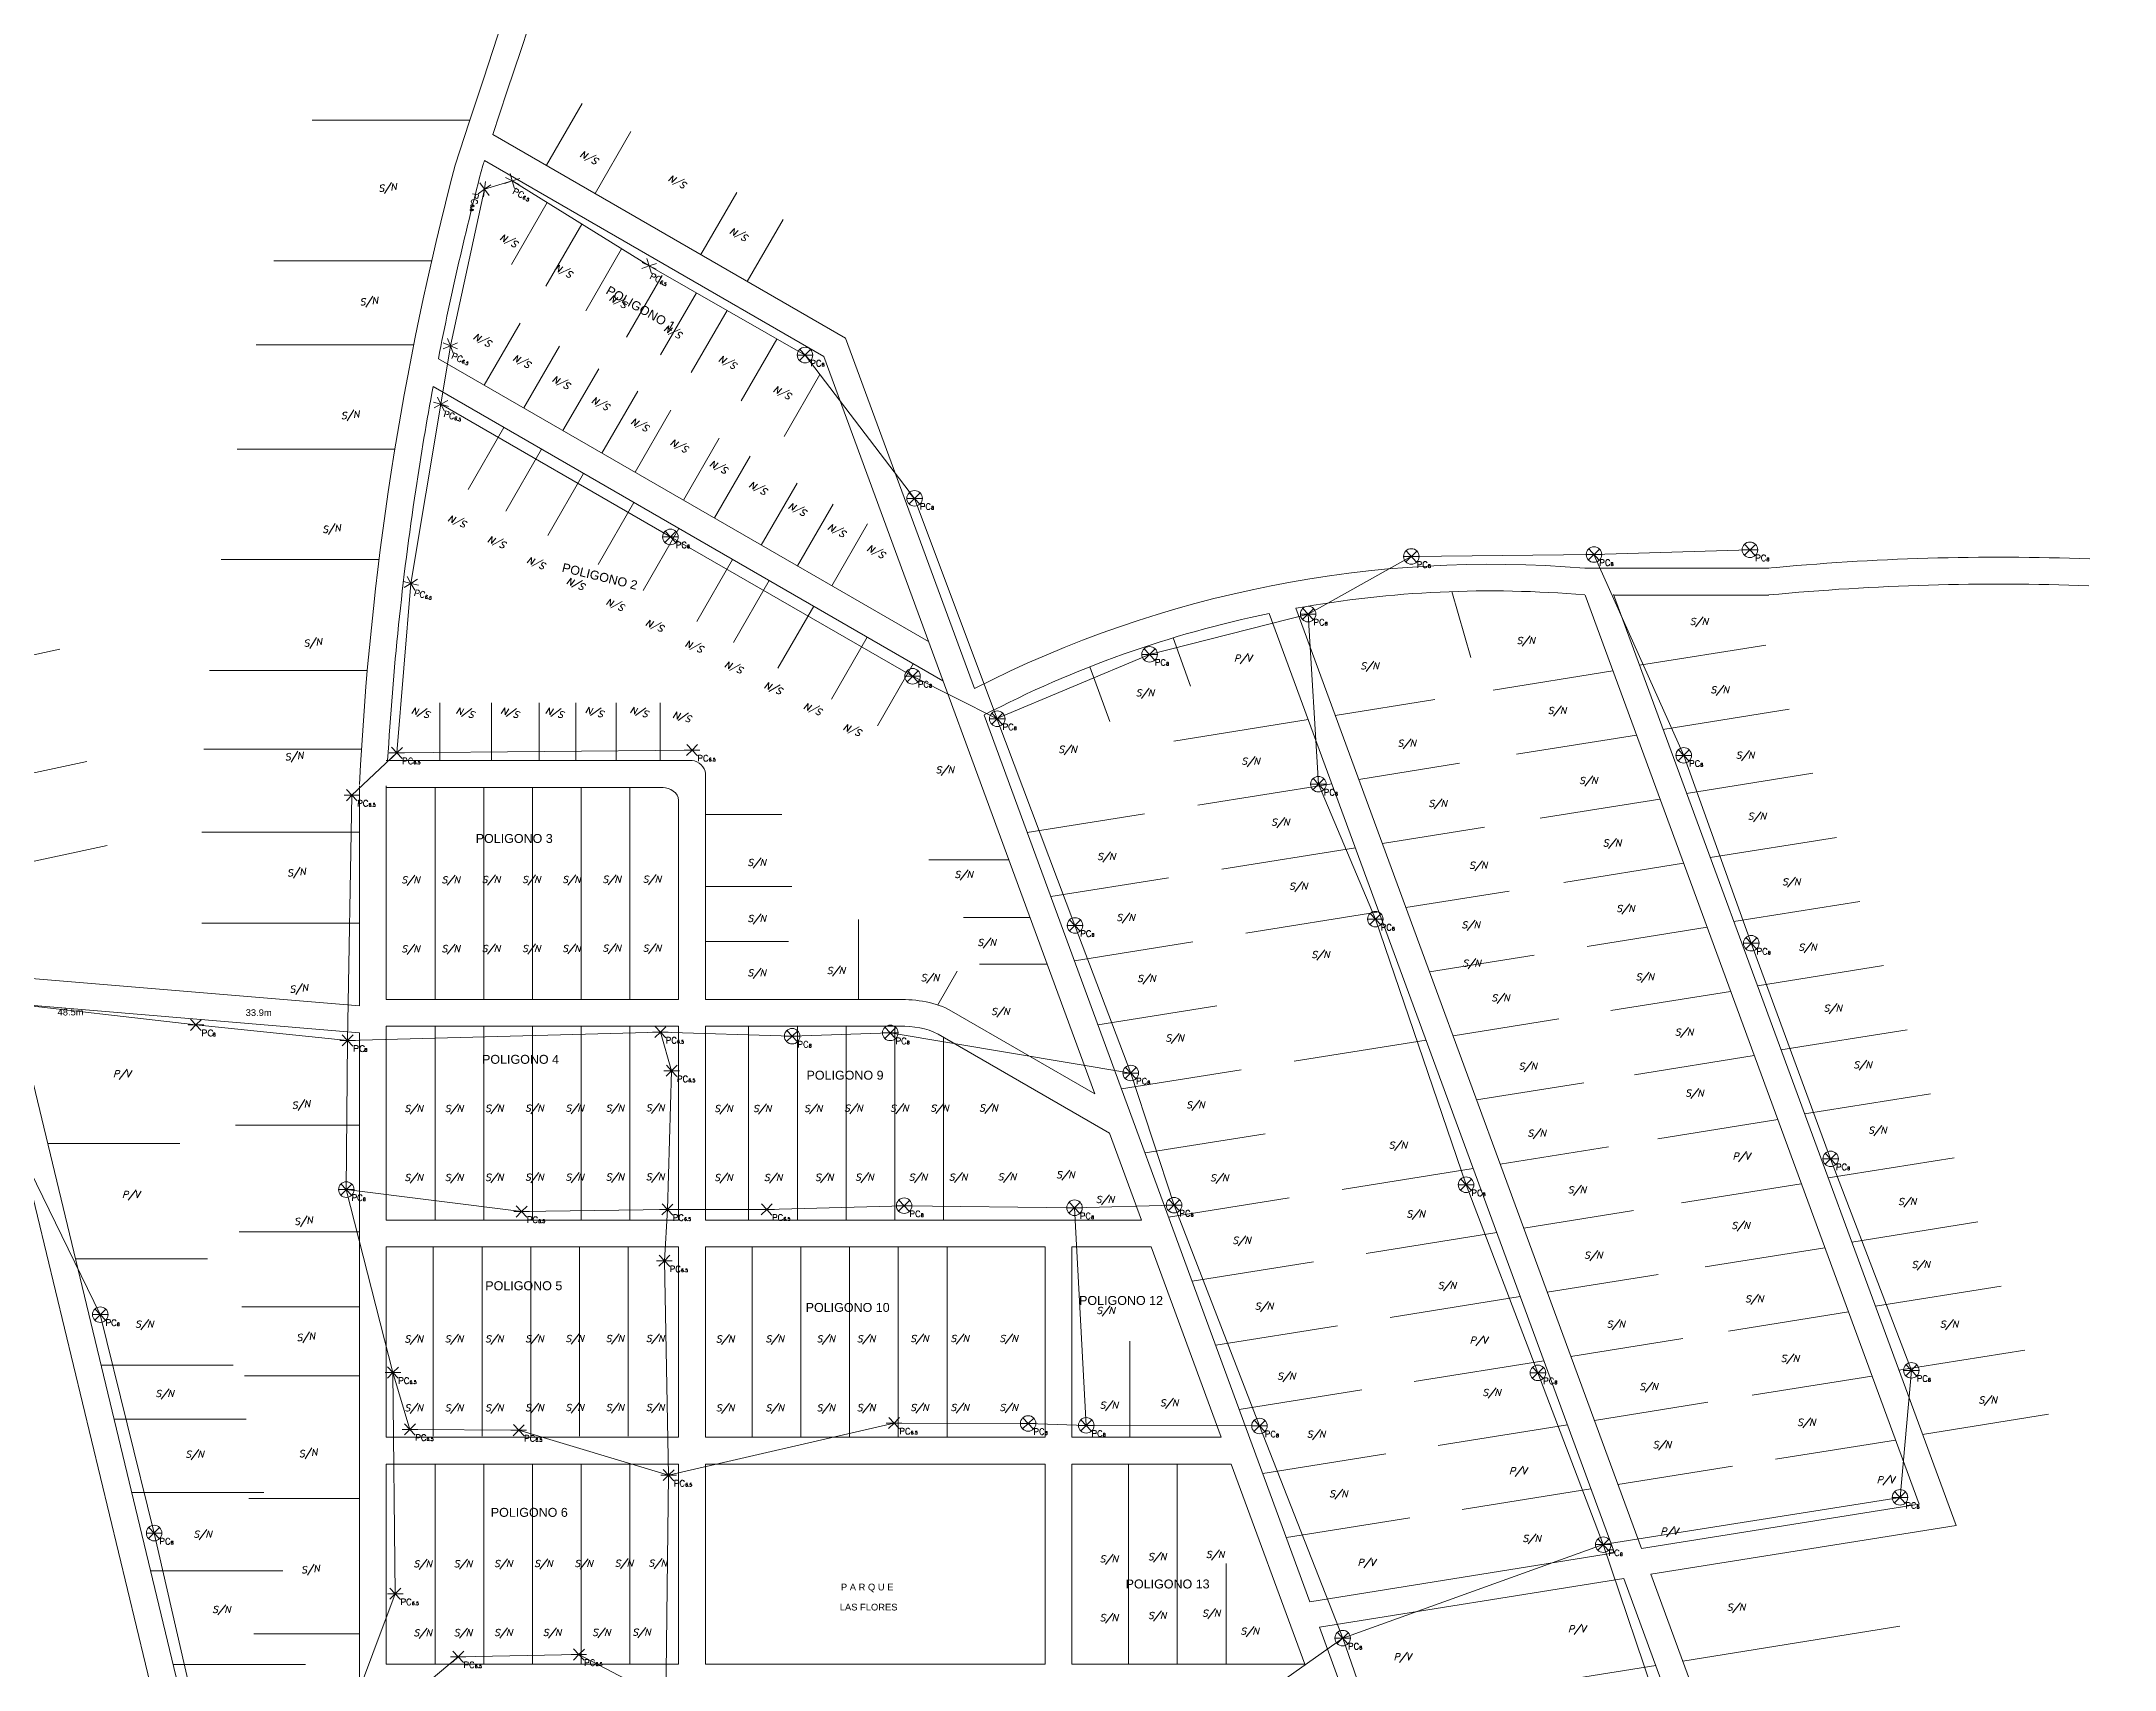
# Model space of a CAD drawing. Header units: metres. Extents: x 274894 to 280157, y 1481353 to 1490589.
# Drawn here: x 278322.7 to 278786.6, y 1489621.7 to 1489986.2 of the extents above; entities that cross this region are included whole.
import ezdxf
from ezdxf.enums import TextEntityAlignment as Align

# ---------------------------------------------------------------- set-up
doc = ezdxf.new("R2010")
doc.units = ezdxf.units.M
for name, color, linetype, lineweight in [('_ADDRESSDIBUJO', 7, 'Continuous', 0), ('_LOTLINE', 4, 'Continuous', 0), ('_POLEPED', 7, 'Continuous', 0), ('_STRAND', 3, 'Continuous', 0), ('_STRANDDISTANCE', 3, 'Continuous', 0), ('_STREET', 5, 'Continuous', 0)]:
    doc.layers.add(name, color=color, linetype=linetype, lineweight=lineweight)
doc.styles.add('Address', font='ITALICS.shx', dxfattribs={"height": 1.5})
doc.styles.add('ROMANS', font='romans.shx', dxfattribs={"height": 0.2})
doc.styles.get("Standard").update_dxf_attribs({"font": 'arial.ttf'})
doc.styles.add('StrandDistance0', font='ENGINEERING.shx', dxfattribs={"height": 1.5})

# ---------------------------------------------------------------- blocks, each defined once
blk = doc.blocks.new('PC8_N')
at = {"layer": '_POLEPED', "color": 1}
for p, q in [((-1.24, -1.22), (1.24, 1.22)), ((-1.19, 1.27), (1.19, -1.27)), ((-1.74, 0), (1.74, 0))]:
    blk.add_line(p, q, dxfattribs=at)
blk.add_circle((0, 0), 1.74, dxfattribs=at)
at = {"layer": '_POLEPED', "linetype": 'Continuous', "style": 'ROMANS'}
for s, height, p in [('PC', 1.391, (1.18, -2.51)), ('8', 0.732, (3.72, -2.51))]:
    blk.add_text(s, height=height, rotation=359.6478, dxfattribs=at).set_placement(p)
blk = doc.blocks.new('*U33')
at = {"layer": '_POLEPED', "linetype": 'Continuous'}
blk.add_line((206328.6, 1519837.21), (206328.59, 1519835.82), dxfattribs=at)
at = {"layer": '_POLEPED', "linetype": 'Continuous', "flags": 128}
blk.add_lwpolyline([(206328.6, 1519837.21), (206329.19, 1519837.21), (206329.39, 1519837.14), (206329.46, 1519837.07), (206329.52, 1519836.94), (206329.52, 1519836.74), (206329.46, 1519836.61), (206329.39, 1519836.54), (206329.19, 1519836.48), (206328.59, 1519836.48)], dxfattribs=at)
blk = doc.blocks.new('PC8_E')
at = {"layer": '_POLEPED', "color": 1}
for p, q in [((-1.74, 0), (0, 0)), ((-1.24, -1.22), (0, 0)), ((-1.19, 1.27), (0, 0)), ((0, 0), (1.24, 1.22)), ((0, 0), (1.74, 0)), ((0, 0), (1.19, -1.27))]:
    blk.add_line(p, q, dxfattribs=at)
at = {"layer": '_POLEPED', "linetype": 'Continuous', "flags": 128}
for points in [[(3.77, -1.47), (3.71, -1.34), (3.57, -1.2), (3.44, -1.13), (3.18, -1.13), (3.04, -1.2), (2.91, -1.33), (2.84, -1.46), (2.78, -1.66), (2.77, -1.99), (2.84, -2.19), (2.9, -2.32), (3.04, -2.46), (3.17, -2.52), (3.43, -2.53), (3.57, -2.46), (3.7, -2.33), (3.77, -2.2)], [(4, -1.78), (3.9, -1.81), (3.86, -1.88), (3.86, -1.95), (3.9, -2.02), (3.97, -2.06), (4.11, -2.09), (4.21, -2.13), (4.28, -2.2), (4.31, -2.27), (4.31, -2.37), (4.28, -2.44), (4.24, -2.48), (4.14, -2.51), (4, -2.51), (3.89, -2.47), (3.86, -2.44), (3.82, -2.37), (3.83, -2.26), (3.86, -2.19), (3.93, -2.13), (4.04, -2.09), (4.18, -2.06), (4.25, -2.02), (4.28, -1.95), (4.28, -1.88), (4.25, -1.81), (4.14, -1.78), (4, -1.78)]]:
    blk.add_lwpolyline(points, dxfattribs=at)
at = {"layer": '_POLEPED', "linetype": 'Continuous'}
blk.add_blockref('*U33', (-206327.14, -1519838.33), dxfattribs=at)
blk = doc.blocks.new('PC6.5')
at = {"layer": '_POLEPED', "color": 1}
for p, q in [((-1.74, 0), (0, 0)), ((-1.24, -1.22), (0, 0)), ((-1.19, 1.27), (0, 0)), ((0, 0), (1.24, 1.22)), ((0, 0), (1.74, 0)), ((0, 0), (1.19, -1.27))]:
    blk.add_line(p, q, dxfattribs=at)
at = {"layer": '_POLEPED', "linetype": 'Continuous', "attachment_point": 7, "rotation": 359.6478, "line_spacing_factor": 0.72, "style": 'StrandDistance0'}
for s, insert, char_height in [('\\Fromans;PC', (1.18, -2.51), 1.3914), ('\\Fromans;6.5', (3.72, -2.51), 0.7317)]:
    blk.add_mtext(s, dxfattribs=dict(at, insert=insert, char_height=char_height))
blk = doc.blocks.new('SN')
at = {"layer": '_ADDRESSDIBUJO', "color": 7, "linetype": 'Continuous', "lineweight": 0, "style": 'Address'}
blk.add_text('S/N', height=1.5, dxfattribs=at).set_placement((2, 0), align=Align.CENTER)
blk = doc.blocks.new('PV')
at = {"layer": '_ADDRESSDIBUJO', "color": 7, "linetype": 'Continuous', "lineweight": 0, "style": 'Address'}
blk.add_text('P/V', height=1.5, dxfattribs=at).set_placement((2.09, 0.23), align=Align.CENTER)

msp = doc.modelspace()

# ---------------------------------------------------------------- linework, layer by layer
at = {"layer": '_LOTLINE'}
for p, q in [((278435.69, 1489958.43), (278443.69, 1489972.3)), ((278418.59, 1489968.57), (278383.3, 1489968.57)), ((278446.58, 1489952.14), (278454.59, 1489966.01)), ((278502.64, 1489919.77), (278423.75, 1489965.32)), ((278497.76, 1489915.66), (278421.84, 1489959.49)), ((278470.28, 1489938.45), (278478.29, 1489952.32)), ((278427.87, 1489936.21), (278435.88, 1489950.08)), ((278435.59, 1489931.41), (278443.6, 1489945.28)), ((278480.66, 1489932.46), (278488.67, 1489946.33)), ((278444.51, 1489925.87), (278452.52, 1489939.74)), ((278410.03, 1489937.04), (278374.74, 1489937.04)), ((278453.59, 1489919.93), (278461.59, 1489933.8)), ((278461.25, 1489915.99), (278469.26, 1489929.86)), ((278468.13, 1489912.06), (278476.13, 1489925.93)), ((278421.8, 1489909.21), (278429.8, 1489923.08)), ((278479.26, 1489905.68), (278487.27, 1489919.55)), ((278531.46, 1489841.31), (278502.64, 1489919.77)), ((278406.03, 1489918.28), (278370.74, 1489918.28)), ((278521.21, 1489851.81), (278411.53, 1489915.14)), ((278430.64, 1489904.11), (278438.65, 1489917.98)), ((278558.45, 1489750.59), (278497.76, 1489915.66)), ((278439.4, 1489899.05), (278447.41, 1489912.91)), ((278488.89, 1489897.73), (278496.89, 1489911.6)), ((278524.44, 1489843.02), (278410.34, 1489908.9)), ((278448.12, 1489894.01), (278456.13, 1489907.88)), ((278455.56, 1489889.72), (278463.57, 1489903.59)), ((278418.17, 1489885.89), (278426.17, 1489899.76)), ((278466.37, 1489883.48), (278474.38, 1489897.35)), ((278401.81, 1489894.89), (278366.51, 1489894.89)), ((278426.63, 1489881), (278434.63, 1489894.87)), ((278473.28, 1489879.49), (278481.29, 1489893.36)), ((278435.99, 1489875.6), (278443.99, 1489889.47)), ((278483.77, 1489873.43), (278491.78, 1489887.3)), ((278447.25, 1489869.09), (278455.26, 1489882.96)), ((278491.87, 1489868.75), (278499.88, 1489882.62)), ((278499.56, 1489864.31), (278507.57, 1489878.18)), ((278457.36, 1489863.26), (278465.37, 1489877.12)), ((278398.27, 1489870.21), (278362.97, 1489870.21)), ((278469.37, 1489856.32), (278477.38, 1489870.19)), ((278477.55, 1489851.6), (278485.55, 1489865.47)), ((278668.09, 1489868.25), (278709.22, 1489868.25)), ((278487.5, 1489845.86), (278495.51, 1489859.73)), ((278680.72, 1489648.8), (278603.41, 1489859.27)), ((278638.31, 1489863.01), (278642.53, 1489848.26)), ((278742.84, 1489658.74), (278668.09, 1489862.25)), ((278751.13, 1489653.99), (278674.45, 1489862.33)), ((278674.48, 1489862.25), (278709.22, 1489862.25)), ((278674.69, 1489647.83), (278597.44, 1489858.11)), ((278298.9, 1489844.08), (278326.87, 1489850.1)), ((278499.48, 1489838.94), (278507.49, 1489852.81)), ((278575.94, 1489852.65), (278579.84, 1489841.81)), ((278680.26, 1489846.53), (278708.52, 1489851.05)), ((278395.63, 1489845.37), (278360.34, 1489845.37)), ((278509.76, 1489833), (278517.77, 1489846.87)), ((278557.3, 1489846.17), (278561.75, 1489833.94)), ((278647.51, 1489840.96), (278674.33, 1489845.26)), ((278411.89, 1489825.18), (278411.89, 1489838.14)), ((278423.4, 1489825.18), (278423.4, 1489838.14)), ((278434.11, 1489825.18), (278434.11, 1489838.14)), ((278442.27, 1489825.18), (278442.27, 1489838.14)), ((278451.34, 1489825.18), (278451.34, 1489838.14)), ((278461.14, 1489825.18), (278461.14, 1489838.14)), ((278612.21, 1489835.31), (278634.49, 1489838.88)), ((278685.54, 1489832.18), (278713.79, 1489836.7)), ((278606.54, 1489636.93), (278533.64, 1489835.39)), ((278576.09, 1489829.54), (278606.17, 1489834.35)), ((278394.33, 1489827.74), (278359.03, 1489827.74)), ((278652.78, 1489826.62), (278679.6, 1489830.91)), ((278304.95, 1489818.98), (278332.91, 1489824.99)), ((278399.88, 1489825.18), (278468.34, 1489825.18)), ((278471.27, 1489771.73), (278471.27, 1489822.28)), ((278617.48, 1489820.97), (278640.04, 1489824.58)), ((278690.82, 1489817.83), (278719.06, 1489822.35)), ((278393.88, 1489819.57), (278393.88, 1489770.3)), ((278399.88, 1489819.57), (278399.88, 1489771.73)), ((278399.88, 1489819.18), (278461.81, 1489819.18)), ((278410.78, 1489771.73), (278410.78, 1489819.18)), ((278421.68, 1489771.73), (278421.68, 1489819.18)), ((278432.57, 1489771.73), (278432.57, 1489819.18)), ((278443.47, 1489771.73), (278443.47, 1489819.18)), ((278454.37, 1489771.73), (278454.37, 1489819.18)), ((278581.47, 1489815.2), (278611.44, 1489820)), ((278465.27, 1489771.73), (278465.27, 1489816.29)), ((278471.27, 1489813.14), (278488.39, 1489813.14)), ((278543.3, 1489809.1), (278569.53, 1489813.29)), ((278658.05, 1489812.27), (278684.87, 1489816.56)), ((278393.88, 1489809.17), (278358.59, 1489809.17)), ((278622.75, 1489806.62), (278645.59, 1489810.28)), ((278309.47, 1489800.2), (278337.43, 1489806.22)), ((278586.85, 1489800.87), (278616.71, 1489805.65)), ((278696.1, 1489803.49), (278724.33, 1489808.01)), ((278539.18, 1489802.99), (278521.28, 1489802.99)), ((278548.57, 1489794.75), (278574.93, 1489798.97)), ((278663.32, 1489797.92), (278690.14, 1489802.21)), ((278471.27, 1489797.01), (278490.59, 1489797.01)), ((278628.02, 1489792.27), (278651.14, 1489795.97)), ((278505.54, 1489771.73), (278505.54, 1489789.6)), ((278543.94, 1489790.07), (278529, 1489790.07)), ((278592.22, 1489786.54), (278621.98, 1489791.31)), ((278701.38, 1489789.14), (278729.6, 1489793.66)), ((278393.88, 1489788.78), (278358.59, 1489788.78)), ((278668.59, 1489783.57), (278695.41, 1489787.87)), ((278471.27, 1489784.7), (278489.86, 1489784.7)), ((278553.84, 1489780.4), (278580.33, 1489784.64)), ((278633.29, 1489777.93), (278656.7, 1489781.67)), ((278315.1, 1489776.87), (278393.88, 1489770.3)), ((278523.27, 1489770.49), (278527.63, 1489778.05)), ((278547.78, 1489779.61), (278532.63, 1489779.61)), ((278706.66, 1489774.8), (278734.87, 1489779.31)), ((278399.88, 1489771.73), (278465.27, 1489771.73)), ((278471.27, 1489771.73), (278514.51, 1489771.73)), ((278673.86, 1489769.23), (278700.68, 1489773.52)), ((278316.58, 1489770.72), (278393.88, 1489764.28)), ((278353.32, 1489618.17), (278316.58, 1489770.72)), ((278526.37, 1489769.12), (278558.45, 1489750.59)), ((278559.11, 1489766.05), (278585.73, 1489770.31)), ((278638.56, 1489763.58), (278662.25, 1489767.37)), ((278393.88, 1489764.28), (278393.88, 1489463.36)), ((278399.88, 1489765.73), (278465.27, 1489765.73)), ((278399.88, 1489765.73), (278399.88, 1489722.35)), ((278410.78, 1489722.35), (278410.78, 1489765.73)), ((278421.68, 1489722.35), (278421.68, 1489765.73)), ((278432.57, 1489722.35), (278432.57, 1489765.73)), ((278443.47, 1489722.35), (278443.47, 1489765.73)), ((278454.37, 1489722.35), (278454.37, 1489765.73)), ((278465.27, 1489722.35), (278465.27, 1489765.73)), ((278471.27, 1489722.35), (278471.27, 1489765.73)), ((278471.27, 1489765.73), (278514.84, 1489765.73)), ((278480.96, 1489722.35), (278480.96, 1489765.73)), ((278491.85, 1489722.35), (278491.85, 1489765.73)), ((278502.75, 1489722.35), (278502.75, 1489765.73)), ((278513.65, 1489722.35), (278513.65, 1489765.73)), ((278523.37, 1489763.92), (278561.68, 1489741.8)), ((278524.54, 1489722.35), (278524.54, 1489763.24)), ((278602.98, 1489757.88), (278632.52, 1489762.61)), ((278711.94, 1489760.45), (278740.14, 1489764.96)), ((278679.13, 1489754.88), (278705.95, 1489759.17)), ((278564.38, 1489751.71), (278591.13, 1489755.99)), ((278643.83, 1489749.23), (278667.8, 1489753.07)), ((278717.22, 1489746.1), (278745.41, 1489750.62)), ((278393.88, 1489743.57), (278366.12, 1489743.57)), ((278684.4, 1489740.53), (278711.22, 1489744.83)), ((278324.1, 1489739.48), (278353.69, 1489739.48)), ((278568.83, 1489722.35), (278561.68, 1489741.8)), ((278569.65, 1489737.36), (278596.52, 1489741.66)), ((278649.1, 1489734.88), (278673.35, 1489738.76)), ((278613.73, 1489729.22), (278643.06, 1489733.92)), ((278722.5, 1489731.76), (278750.68, 1489736.27)), ((278348.02, 1489614.56), (278319.84, 1489731.54)), ((278689.67, 1489726.19), (278716.49, 1489730.48)), ((278574.92, 1489723.01), (278601.92, 1489727.33)), ((278399.88, 1489722.35), (278465.27, 1489722.35)), ((278471.27, 1489722.35), (278568.83, 1489722.35)), ((278654.37, 1489720.54), (278678.91, 1489724.46)), ((278727.78, 1489717.41), (278755.95, 1489721.92)), ((278393.88, 1489719.71), (278366.98, 1489719.71)), ((278399.88, 1489716.35), (278465.27, 1489716.35)), ((278399.88, 1489716.35), (278399.88, 1489673.72)), ((278410.4, 1489673.94), (278410.4, 1489716.35)), ((278421.3, 1489673.94), (278421.3, 1489716.35)), ((278432.2, 1489673.94), (278432.2, 1489716.35)), ((278443.09, 1489673.94), (278443.09, 1489716.35)), ((278453.99, 1489673.94), (278453.99, 1489716.35)), ((278465.27, 1489673.72), (278465.27, 1489716.35)), ((278471.27, 1489673.72), (278471.27, 1489716.35)), ((278471.27, 1489716.35), (278547.28, 1489716.35)), ((278481.75, 1489673.72), (278481.75, 1489716.35)), ((278492.65, 1489673.72), (278492.65, 1489716.35)), ((278503.54, 1489673.72), (278503.54, 1489716.35)), ((278514.44, 1489673.72), (278514.44, 1489716.35)), ((278525.34, 1489673.72), (278525.34, 1489716.35)), ((278547.28, 1489673.72), (278547.28, 1489716.35)), ((278553.28, 1489716.35), (278571.04, 1489716.35)), ((278553.28, 1489673.72), (278553.28, 1489716.35)), ((278586.71, 1489673.72), (278571.04, 1489716.35)), ((278619.11, 1489714.89), (278648.33, 1489719.57)), ((278694.94, 1489711.84), (278721.76, 1489716.13)), ((278330.31, 1489713.7), (278359.9, 1489713.7)), ((278580.19, 1489708.66), (278607.32, 1489713.01)), ((278659.64, 1489706.19), (278684.46, 1489710.16)), ((278733.06, 1489703.07), (278761.22, 1489707.57)), ((278393.88, 1489702.92), (278367.58, 1489702.92)), ((278624.49, 1489700.56), (278653.6, 1489705.22)), ((278700.21, 1489697.49), (278727.03, 1489701.78)), ((278585.46, 1489694.32), (278612.72, 1489698.68)), ((278566.25, 1489673.72), (278566.25, 1489695.22)), ((278664.91, 1489691.84), (278690.01, 1489695.86)), ((278738.34, 1489688.72), (278766.49, 1489693.23)), ((278336.05, 1489689.88), (278365.64, 1489689.88)), ((278393.88, 1489687.46), (278368.14, 1489687.46)), ((278629.86, 1489686.23), (278658.87, 1489690.87)), ((278590.73, 1489679.97), (278618.12, 1489684.35)), ((278705.48, 1489683.14), (278732.3, 1489687.44)), ((278670.18, 1489677.49), (278695.56, 1489681.56)), ((278743.62, 1489674.38), (278771.76, 1489678.88)), ((278338.96, 1489677.8), (278368.55, 1489677.8)), ((278399.88, 1489673.72), (278465.27, 1489673.72)), ((278471.27, 1489673.72), (278547.28, 1489673.72)), ((278553.28, 1489673.72), (278586.71, 1489673.72)), ((278635.24, 1489671.9), (278664.14, 1489676.53)), ((278596, 1489665.62), (278623.52, 1489670.03)), ((278710.75, 1489668.8), (278737.57, 1489673.09)), ((278399.88, 1489667.72), (278465.27, 1489667.72)), ((278399.88, 1489667.72), (278399.88, 1489622.92)), ((278410.78, 1489622.92), (278410.78, 1489667.72)), ((278421.68, 1489622.92), (278421.68, 1489667.72)), ((278432.57, 1489622.92), (278432.57, 1489667.72)), ((278443.47, 1489622.92), (278443.47, 1489667.72)), ((278454.37, 1489622.92), (278454.37, 1489667.72)), ((278465.27, 1489622.92), (278465.27, 1489667.72)), ((278471.27, 1489622.92), (278471.27, 1489667.72)), ((278471.27, 1489667.72), (278547.28, 1489667.72)), ((278547.28, 1489622.92), (278547.28, 1489667.72)), ((278553.28, 1489622.92), (278553.28, 1489667.72)), ((278553.28, 1489667.72), (278588.92, 1489667.72)), ((278565.97, 1489622.92), (278565.97, 1489667.72)), ((278576.87, 1489622.92), (278576.87, 1489667.72)), ((278605.39, 1489622.92), (278588.92, 1489667.72)), ((278675.45, 1489663.15), (278701.12, 1489667.25)), ((278342.91, 1489661.38), (278372.51, 1489661.38)), ((278393.88, 1489659.99), (278369.13, 1489659.99)), ((278640.62, 1489657.57), (278669.41, 1489662.18)), ((278601.27, 1489651.27), (278628.92, 1489655.7)), ((278680.72, 1489648.8), (278742.84, 1489658.74)), ((278682.83, 1489643.06), (278751.13, 1489653.99)), ((278606.54, 1489636.93), (278674.69, 1489647.83)), ((278347.14, 1489643.85), (278376.73, 1489643.85)), ((278587.77, 1489622.92), (278587.77, 1489645.5)), ((278608.65, 1489631.19), (278676.79, 1489642.09)), ((278766.99, 1489396.56), (278676.79, 1489642.09)), ((278786.57, 1489360.65), (278682.83, 1489643.06)), ((278393.88, 1489629.73), (278370.22, 1489629.73)), ((278694.84, 1489396.56), (278608.65, 1489631.19)), ((278689.96, 1489623.64), (278738.51, 1489631.41)), ((278352.2, 1489622.83), (278381.79, 1489622.83)), ((278399.88, 1489622.92), (278465.27, 1489622.92)), ((278471.27, 1489622.92), (278547.28, 1489622.92)), ((278553.28, 1489622.92), (278605.39, 1489622.92)), ((278655.42, 1489618.11), (278683.93, 1489622.68))]:
    msp.add_line(p, q, dxfattribs=at)
for centre, radius, start, end in [((282836.21, 1488521.3), 4648.65, 153.99913, 161.9915), ((282853.64, 1488513.52), 4661.73, 153.9712, 161.85462), ((279069.18, 1489786.53), 676.11, 165.26831, 177.17438), ((279069.18, 1489786.53), 670.11, 165.14242, 168.9352), ((282853.64, 1488513.52), 4661.73, 161.92998, 161.94458), ((279069.18, 1489786.53), 670.11, 169.47845, 171.48276), ((279069.18, 1489786.53), 670.11, 171.48276, 176.69384), ((278647, 1489615.27), 253.85, 85.2349, 117.0729), ((278760.61, 1489325.74), 544.97, 87.8528, 95.4711), ((278760.61, 1489325.74), 538.97, 87.8528, 95.4711), ((278646.92, 1489618.27), 244.9, 85.0417, 100.2345), ((278646.92, 1489618.27), 244.9, 101.6567, 117.5529)]:
    msp.add_arc(centre, radius, start, end, dxfattribs=at)
for points in [[(278468.34, 1489825.18), (278469.71, 1489825.18), (278471.27, 1489823.65), (278471.27, 1489822.28)], [(278465.27, 1489816.29), (278465.27, 1489817.99), (278463.26, 1489819.18), (278461.81, 1489819.18)], [(278526.37, 1489769.12), (278522.86, 1489771.14), (278518.55, 1489771.73), (278514.51, 1489771.73)], [(278514.84, 1489765.73), (278517.74, 1489765.73), (278520.85, 1489765.37), (278523.37, 1489763.92)]]:
    msp.add_open_spline(points, degree=3, dxfattribs=at)
at = {"layer": '_STRAND'}
for p, q in [((278414.21, 1489918.02), (278421.84, 1489953.08)), ((278421.84, 1489953.08), (278428.08, 1489954.93)), ((278428.08, 1489954.93), (278458.7, 1489935.9)), ((278458.7, 1489935.9), (278493.57, 1489915.95)), ((278412.12, 1489904.95), (278414.21, 1489918.02)), ((278493.57, 1489915.95), (278518.08, 1489883.88)), ((278405.4, 1489864.86), (278412.12, 1489904.95)), ((278463.45, 1489875.25), (278412.12, 1489904.95)), ((278518.08, 1489883.88), (278536.58, 1489834.55)), ((278517.63, 1489844.07), (278463.45, 1489875.25)), ((278606.14, 1489857.98), (278629.23, 1489870.88)), ((278629.23, 1489870.88), (278670.1, 1489871.31)), ((278670.1, 1489871.31), (278704.99, 1489872.37)), ((278670.1, 1489871.31), (278690.19, 1489826.36)), ((278402.26, 1489826.89), (278405.4, 1489864.86)), ((278570.66, 1489848.97), (278606.14, 1489857.98)), ((278608.44, 1489819.9), (278606.14, 1489857.98)), ((278536.46, 1489834.62), (278570.66, 1489848.97)), ((278536.58, 1489834.55), (278517.63, 1489844.07)), ((278553.97, 1489788.29), (278536.46, 1489834.62)), ((278392.2, 1489817.43), (278402.26, 1489826.89)), ((278468.29, 1489827.55), (278402.23, 1489826.91)), ((278690.19, 1489826.36), (278705.29, 1489784.31)), ((278391.22, 1489762.56), (278392.2, 1489817.43)), ((278621.18, 1489789.7), (278608.44, 1489819.9)), ((278641.48, 1489730.25), (278621.18, 1489789.7)), ((278566.45, 1489755.26), (278553.97, 1489788.29)), ((278705.29, 1489784.31), (278723.05, 1489736.05)), ((278308.02, 1489771.71), (278357.28, 1489766.02)), ((278357.28, 1489766.02), (278391.22, 1489762.56)), ((278390.93, 1489729.16), (278391.22, 1489762.56)), ((278391.22, 1489762.56), (278461.2, 1489764.4)), ((278461.2, 1489764.4), (278490.69, 1489763.5)), ((278463.73, 1489755.76), (278461.2, 1489764.4)), ((278490.69, 1489763.5), (278512.64, 1489764.24)), ((278512.64, 1489764.24), (278566.45, 1489755.26)), ((278335.88, 1489701.18), (278307.6, 1489759.16)), ((278462.8, 1489724.74), (278463.73, 1489755.76)), ((278566.45, 1489755.26), (278576.14, 1489725.67)), ((278723.05, 1489736.05), (278741.11, 1489688.7)), ((278657.55, 1489688.14), (278641.48, 1489730.25)), ((278401.37, 1489688.21), (278390.93, 1489729.16)), ((278390.93, 1489729.16), (278430.15, 1489724.23)), ((278430.15, 1489724.23), (278462.8, 1489724.74)), ((278462.8, 1489724.74), (278462.1, 1489713.24)), ((278484.99, 1489724.74), (278462.8, 1489724.74)), ((278515.75, 1489725.56), (278484.99, 1489724.74)), ((278553.87, 1489725.1), (278515.75, 1489725.56)), ((278576.14, 1489725.67), (278553.87, 1489725.1)), ((278556.49, 1489676.39), (278553.87, 1489725.1)), ((278576.14, 1489725.67), (278595.25, 1489676.26)), ((278462.1, 1489713.24), (278463.04, 1489665.25)), ((278347.93, 1489652.28), (278335.88, 1489701.18)), ((278401.88, 1489638.7), (278401.37, 1489688.21)), ((278405.18, 1489675.48), (278401.37, 1489688.21)), ((278672.18, 1489649.69), (278657.55, 1489688.14)), ((278741.11, 1489688.7), (278738.57, 1489660.28)), ((278429.52, 1489675.29), (278405.18, 1489675.48)), ((278463.04, 1489665.25), (278429.52, 1489675.29)), ((278463.04, 1489665.25), (278513.49, 1489676.91)), ((278513.49, 1489676.91), (278543.49, 1489676.82)), ((278543.49, 1489676.82), (278556.49, 1489676.39)), ((278595.25, 1489676.26), (278556.49, 1489676.39)), ((278595.25, 1489676.26), (278613.87, 1489628.77)), ((278462.45, 1489614.87), (278463.04, 1489665.25)), ((278672.18, 1489649.69), (278738.57, 1489660.28)), ((278355.88, 1489617.79), (278347.93, 1489652.28)), ((278613.87, 1489628.77), (278672.18, 1489649.69)), ((278688.05, 1489602.77), (278672.18, 1489649.69)), ((278391.83, 1489611.98), (278401.88, 1489638.7)), ((278595, 1489615.44), (278613.87, 1489628.77)), ((278635.17, 1489567.88), (278613.87, 1489628.77)), ((278405.76, 1489615.99), (278415.97, 1489624.61)), ((278415.97, 1489624.61), (278442.97, 1489625.09)), ((278442.97, 1489625.09), (278462.45, 1489614.87))]:
    msp.add_line(p, q, dxfattribs=at)

# ---------------------------------------------------------------- block references
at = {"layer": '_ADDRESSDIBUJO'}
msp.add_blockref('SN', (278431.01, 1489731.18), dxfattribs=at)
at = {"layer": '_LOTLINE'}
for name, p in [('PV', (278338.64, 1489754.11)), ('PV', (278340.64, 1489727.09)), ('SN', (278343.73, 1489698.31)), ('SN', (278348.28, 1489682.76)), ('SN', (278354.97, 1489669.17)), ('SN', (278356.77, 1489651.29)), ('SN', (278360.98, 1489634.45))]:
    msp.add_blockref(name, p, dxfattribs=at)
at = {"layer": '_POLEPED'}
for p, rotation in [((278428.08, 1489954.93), 333.4501278798493), ((278421.84, 1489953.08), 261.9590427323664), ((278458.7, 1489935.9), 334.8698286390047), ((278414.21, 1489918.02), 337.3936111507369), ((278412.12, 1489904.95), 344.0710123045884), ((278405.4, 1489864.86), 346.6871215329199)]:
    msp.add_blockref('PC6.5', p, dxfattribs=dict(at, rotation=rotation))
for name, p in [('PC8_N', (278493.57, 1489915.95)), ('PC8_N', (278518.08, 1489883.88)), ('PC8_N', (278463.45, 1489875.25)), ('PC8_N', (278517.63, 1489844.07)), ('PC8_N', (278536.58, 1489834.55)), ('PC6.5', (278402.23, 1489826.91)), ('PC6.5', (278468.29, 1489827.55)), ('PC6.5', (278392.2, 1489817.43)), ('PC8_N', (278553.97, 1489788.29)), ('PC8_E', (278357.28, 1489766.02)), ('PC8_E', (278391.22, 1489762.56)), ('PC6.5', (278461.2, 1489764.4)), ('PC8_N', (278490.69, 1489763.5)), ('PC8_N', (278512.64, 1489764.24)), ('PC8_N', (278566.45, 1489755.26)), ('PC8_N', (278390.93, 1489729.16)), ('PC6.5', (278430.15, 1489724.23)), ('PC6.5', (278462.78, 1489724.72)), ('PC6.5', (278484.99, 1489724.74)), ('PC8_N', (278515.75, 1489725.56)), ('PC8_N', (278553.87, 1489725.1)), ('PC8_N', (278576.14, 1489725.67)), ('PC6.5', (278462.1, 1489713.24)), ('PC6.5', (278401.37, 1489688.21)), ('PC6.5', (278513.49, 1489676.91)), ('PC8_N', (278543.49, 1489676.82)), ('PC6.5', (278405.18, 1489675.48)), ('PC6.5', (278429.52, 1489675.29)), ('PC8_N', (278556.49, 1489676.39)), ('PC8_N', (278595.25, 1489676.26)), ('PC6.5', (278463.04, 1489665.25)), ('PC6.5', (278401.88, 1489638.7)), ('PC8_N', (278613.87, 1489628.77)), ('PC6.5', (278415.97, 1489624.61)), ('PC6.5', (278442.97, 1489625.09))]:
    msp.add_blockref(name, p, dxfattribs=at)
at = {"layer": '_STRAND'}
for name, p in [('PC8_N', (278670.1, 1489871.31)), ('PC8_N', (278704.99, 1489872.37)), ('PC8_N', (278629.23, 1489870.88)), ('PC8_N', (278606.14, 1489857.98)), ('SN', (278691.57, 1489855.6)), ('PC8_N', (278570.66, 1489848.97)), ('SN', (278652.84, 1489851.29)), ('PV', (278589.45, 1489847.13)), ('SN', (278617.88, 1489845.62)), ('SN', (278567.61, 1489839.62)), ('SN', (278696.23, 1489840.28)), ('SN', (278659.83, 1489835.63)), ('SN', (278550.3, 1489826.96)), ('SN', (278626.21, 1489828.31)), ('PC8_N', (278690.18, 1489826.36)), ('SN', (278701.89, 1489825.63)), ('SN', (278591.26, 1489824.31)), ('PC8_N', (278608.44, 1489819.9)), ('SN', (278666.82, 1489819.98)), ('SN', (278633.14, 1489814.86)), ('SN', (278704.55, 1489811.97)), ('SN', (278597.91, 1489810.65)), ('SN', (278558.95, 1489802.98)), ('SN', (278672.14, 1489805.99)), ('SN', (278642.18, 1489801)), ('SN', (278712.21, 1489797.32)), ('SN', (278601.91, 1489796.33)), ('SN', (278563.28, 1489789.33)), ('PC8_N', (278621.18, 1489789.7)), ('SN', (278675.14, 1489791.34)), ('SN', (278640.52, 1489787.67)), ('PC8_N', (278705.29, 1489784.31)), ('SN', (278606.9, 1489781.01)), ('SN', (278640.7, 1489779.11)), ('SN', (278715.87, 1489782.67)), ('SN', (278567.94, 1489775.67)), ('SN', (278679.47, 1489776.02)), ('SN', (278647.18, 1489771.35)), ('SN', (278721.53, 1489769.01)), ('SN', (278574.26, 1489762.35)), ('SN', (278688.24, 1489763.68)), ('PC6.5', (278463.73, 1489755.76)), ('SN', (278653.29, 1489756.02)), ('SN', (278728.19, 1489756.36)), ('SN', (278578.92, 1489747.36)), ('SN', (278690.57, 1489750.03)), ('SN', (278731.52, 1489741.7)), ('SN', (278624.21, 1489738.38)), ('SN', (278655.29, 1489741.04)), ('PV', (278700.97, 1489735.66)), ('PC8_N', (278723.05, 1489736.05)), ('SN', (278584.25, 1489731.04)), ('PC8_N', (278641.48, 1489730.25)), ('SN', (278664.28, 1489728.38)), ('SN', (278628.21, 1489722.95)), ('SN', (278738.17, 1489725.72)), ('SN', (278700.89, 1489720.39)), ('SN', (278589.24, 1489717.06)), ('SN', (278667.94, 1489713.73)), ('SN', (278741.22, 1489711.62)), ('SN', (278635.2, 1489706.97)), ('PC8_N', (278335.88, 1489701.18)), ('SN', (278594.26, 1489702.3)), ('SN', (278703.94, 1489703.96)), ('SN', (278672.98, 1489698.3)), ('SN', (278747.55, 1489698.3)), ('PV', (278642.18, 1489694.45)), ('SN', (278711.93, 1489690.64)), ('SN', (278599.25, 1489686.65)), ('PC8_N', (278657.55, 1489688.14)), ('PC8_N', (278741.11, 1489688.7)), ('SN', (278645.19, 1489682.99)), ('SN', (278680.31, 1489684.31)), ('SN', (278756.2, 1489681.32)), ('SN', (278605.91, 1489673.66)), ('SN', (278715.59, 1489676.32)), ('SN', (278683.3, 1489671.32)), ('PV', (278650.99, 1489665.21)), ('PV', (278733.24, 1489663.24)), ('SN', (278610.9, 1489660.34)), ('PC8_N', (278738.57, 1489660.28)), ('PC8_N', (278347.93, 1489652.28)), ('SN', (278654.17, 1489650.35)), ('PC8_N', (278672.18, 1489649.69)), ('PV', (278684.85, 1489651.71)), ('PV', (278617.1, 1489644.74)), ('SN', (278699.89, 1489634.92)), ('PV', (278664.17, 1489629.85)), ('PV', (278625.14, 1489623.61))]:
    msp.add_blockref(name, p, dxfattribs=at)

# ---------------------------------------------------------------- texts
at = {"layer": '_ADDRESSDIBUJO', "color": 7, "linetype": 'Continuous', "lineweight": 0, "style": 'Address'}
for rotation, p in [(152, (278445.92, 1489960.65)), (6.2574, (278400.22, 1489952.72)), (152, (278465.65, 1489955.26)), (152, (278427.97, 1489942.05)), (152, (278479.4, 1489943.44)), (152, (278440.21, 1489935.25)), (6.2574, (278396.04, 1489927.26)), (152, (278452.45, 1489928.45)), (152, (278422.07, 1489919.79)), (152, (278464.68, 1489921.65)), (152, (278430.88, 1489915.05)), (152, (278476.92, 1489914.84)), (152, (278439.68, 1489910.32)), (152, (278448.49, 1489905.59)), (152, (278489.16, 1489908.04)), (6.2574, (278391.86, 1489901.8)), (152, (278457.3, 1489900.85)), (152, (278466.11, 1489896.12)), (152, (278474.92, 1489891.39)), (152, (278483.73, 1489886.66)), (152, (278492.54, 1489881.92)), (6.2574, (278387.67, 1489876.34)), (157.3958, (278416.36, 1489879.31)), (152, (278501.35, 1489877.19)), (157.3958, (278425.2, 1489874.64)), (152, (278510.16, 1489872.46)), (157.3958, (278434.04, 1489869.97)), (157.3958, (278442.89, 1489865.3)), (157.3958, (278451.73, 1489860.63)), (157.3958, (278460.57, 1489855.96)), (6.2574, (278383.49, 1489850.88)), (157.3958, (278469.41, 1489851.29)), (157.3958, (278478.26, 1489846.62)), (157.3958, (278487.1, 1489841.95)), (164.5206, (278408.13, 1489836.55)), (164.5206, (278418.13, 1489836.55)), (164.5206, (278428.13, 1489836.55)), (164.5206, (278438.13, 1489836.55)), (164.5206, (278447.04, 1489836.7)), (164.5206, (278457.04, 1489836.7)), (164.5206, (278466.62, 1489835.59)), (157.3958, (278495.94, 1489837.28)), (157.3958, (278504.78, 1489832.61)), (6.2574, (278379.31, 1489825.42)), (6.2574, (278379.83, 1489799.43)), (6.2574, (278380.35, 1489773.43)), (6.2574, (278380.87, 1489747.44)), (6.2574, (278381.4, 1489721.44)), (6.2574, (278381.92, 1489695.45)), (6.2574, (278382.44, 1489669.45)), (6.2574, (278382.96, 1489643.46))]:
    msp.add_text('S/N', height=1.5, rotation=rotation, dxfattribs=at).set_placement(p, align=Align.CENTER)
for p in [(278524.84, 1489822.37), (278405.3, 1489797.75), (278414.3, 1489797.77), (278423.3, 1489797.8), (278432.3, 1489797.82), (278441.3, 1489797.84), (278450.3, 1489797.86), (278459.3, 1489797.89), (278482.76, 1489801.62), (278529.07, 1489798.94), (278482.76, 1489789.11), (278534.22, 1489783.7), (278405.3, 1489782.31), (278414.3, 1489782.34), (278423.3, 1489782.36), (278432.3, 1489782.38), (278441.3, 1489782.4), (278450.3, 1489782.43), (278459.3, 1489782.45), (278482.76, 1489776.93), (278500.49, 1489777.43), (278521.51, 1489775.85), (278537.24, 1489768.29), (278406.01, 1489746.55), (278415.01, 1489746.57), (278424.01, 1489746.6), (278433.01, 1489746.62), (278442.01, 1489746.64), (278451.01, 1489746.66), (278460.01, 1489746.69), (278475.31, 1489746.55), (278483.97, 1489746.57), (278495.38, 1489746.59), (278504.38, 1489746.62), (278514.65, 1489746.64), (278523.65, 1489746.66), (278534.59, 1489746.68), (278406.01, 1489731.11), (278415.01, 1489731.14), (278424.01, 1489731.16), (278442.01, 1489731.2), (278451.01, 1489731.23), (278460.01, 1489731.25), (278475.31, 1489731.11), (278486.42, 1489731.13), (278497.84, 1489731.16), (278506.84, 1489731.18), (278518.81, 1489731.2), (278527.81, 1489731.22), (278538.75, 1489731.25), (278551.81, 1489731.75), (278560.67, 1489726.22), (278560.83, 1489701.35), (278406.01, 1489694.97), (278415.01, 1489695), (278424.01, 1489695.02), (278433.01, 1489695.04), (278442.01, 1489695.06), (278451.01, 1489695.09), (278460.01, 1489695.11), (278475.68, 1489694.97), (278486.79, 1489695), (278498.21, 1489695.02), (278507.21, 1489695.04), (278519.17, 1489695.06), (278528.17, 1489695.09), (278539.11, 1489695.11), (278406.01, 1489679.54), (278415.01, 1489679.56), (278424.01, 1489679.58), (278433.01, 1489679.6), (278442.01, 1489679.63), (278451.01, 1489679.65), (278460.01, 1489679.67), (278475.68, 1489679.54), (278486.79, 1489679.56), (278498.21, 1489679.58), (278507.21, 1489679.6), (278519.17, 1489679.63), (278528.17, 1489679.65), (278539.11, 1489679.67), (278561.55, 1489680.17), (278575.03, 1489680.67), (278408.03, 1489644.65), (278417.03, 1489644.68), (278426.03, 1489644.7), (278435.03, 1489644.72), (278444.03, 1489644.74), (278453.03, 1489644.77), (278460.6, 1489644.81), (278561.55, 1489645.75), (278572.35, 1489646.25), (278585.31, 1489646.75), (278561.55, 1489632.6), (278572.35, 1489633.1), (278584.44, 1489633.6), (278408.03, 1489629.22), (278417.03, 1489629.24), (278426.03, 1489629.26), (278436.96, 1489629.28), (278447.97, 1489629.31), (278456.97, 1489629.33), (278593.05, 1489629.58)]:
    msp.add_text('S/N', height=1.5, dxfattribs=at).set_placement(p, align=Align.CENTER)
at = {"layer": '_ADDRESSDIBUJO'}
for s, p in [('LAS FLORES', (278501.34, 1489634.96)), ('P A R Q U E', (278501.6, 1489639.45))]:
    msp.add_text(s, height=1.5, dxfattribs=at).set_placement(p)
at = {"layer": '_STRANDDISTANCE'}
for s, rotation, p in [('48.5m', 0.3004, (278326.33, 1489768.13)), ('33.9m', 359.4806, (278368.41, 1489768.05))]:
    msp.add_text(s, height=1.5, rotation=rotation, dxfattribs=at).set_placement(p)
at = {"layer": '_STREET'}
for s, rotation, p in [('POLIGONO 1', 330.3094, (278448.84, 1489929.83)), ('POLIGONO 2', 346.2248, (278439.04, 1489867.51))]:
    msp.add_text(s, height=2, rotation=rotation, dxfattribs=at).set_placement(p)
for s, p in [('POLIGONO 3', (278419.89, 1489806.76)), ('POLIGONO 4', (278421.3, 1489757.32)), ('POLIGONO 9', (278493.91, 1489753.77)), ('POLIGONO 5', (278422.03, 1489706.65)), ('POLIGONO 10', (278493.72, 1489701.79)), ('POLIGONO 12', (278554.89, 1489703.35)), ('POLIGONO 6', (278423.26, 1489655.92)), ('POLIGONO 13', (278565.31, 1489639.89))]:
    msp.add_text(s, height=2, dxfattribs=at).set_placement(p)

doc.saveas('drawing.dxf')
